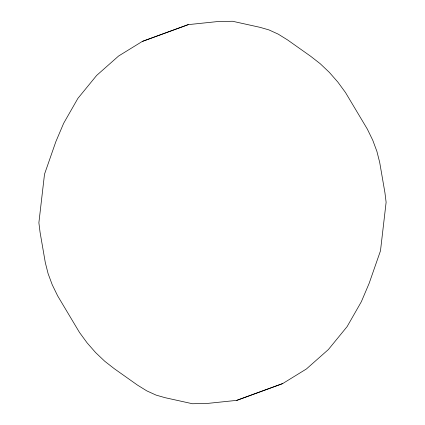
<?xml version="1.0" encoding="UTF-8"?>
<svg xmlns="http://www.w3.org/2000/svg" width="425" height="425" viewBox="0 0 425 425"><rect width="100%" height="100%" fill="white"/><g stroke="black" fill="none" stroke-linecap="round" stroke-linejoin="round"><path stroke-width="0.64" d="M142.306 41.427L118.607 56.015L96.64 75.438L77.897 98.377L63.66 123.271L55.834 141.706L44.513 174.197L38.882 222.742L40.067 232.273L45.31 262.618L48.094 273.594L52.238 284.755L57.662 295.896L79.47 332.419L87.162 342.933L95.652 352.612L104.773 361.271L114.346 368.741L137.477 385.098L146.8 390.873L156.065 395.096L165.097 397.688L192.493 403.75L207.942 403.373L236.762 400.366L282.694 383.573L306.393 368.985L328.36 349.562L347.103 326.623L361.34 301.729L369.166 283.294L380.487 250.803L386.118 202.258L384.933 192.727L379.69 162.382L376.906 151.406L372.762 140.245L367.338 129.104L345.53 92.581L337.838 82.067L329.348 72.388L320.227 63.729L310.654 56.259L287.523 39.902L278.2 34.127L268.935 29.904L259.903 27.312L232.507 21.25L217.058 21.627L188.238 24.634L142.306 41.427L188.238 24.634M236.762 400.366L282.694 383.573"/></g></svg>
